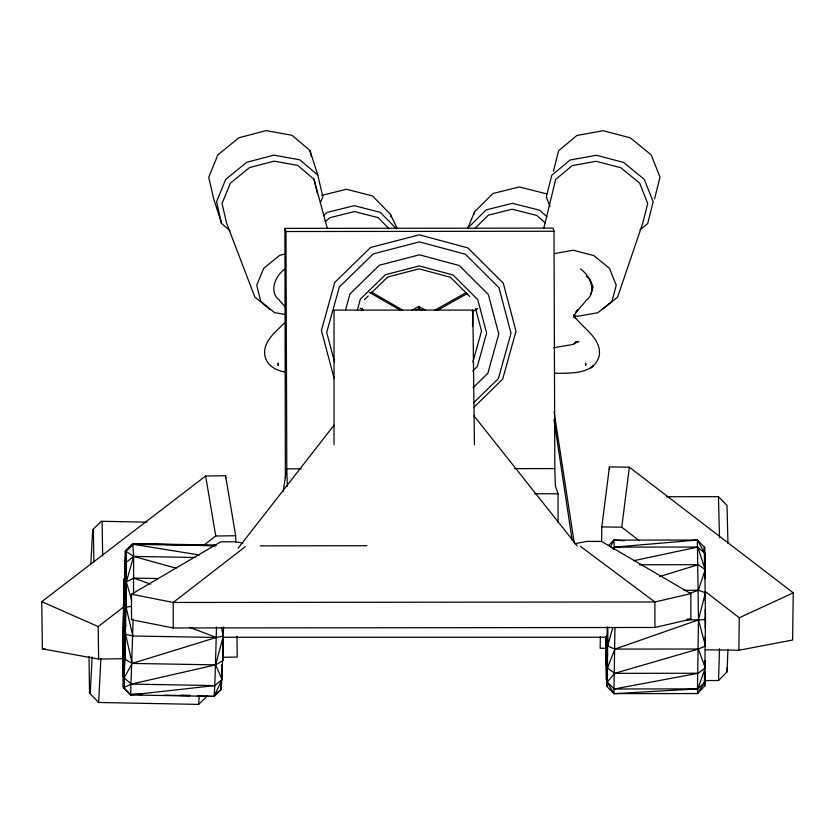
<?xml version="1.0" encoding="UTF-8"?>
<svg xmlns="http://www.w3.org/2000/svg" width="835" height="835" viewBox="0 0 835 835"><rect width="100%" height="100%" fill="white"/><g stroke="black" fill="none" stroke-linecap="round" stroke-linejoin="round"><path stroke-width="1.25" d="M242.901 543L235.501 541.779L220.805 541.8L131.492 594.217L131.502 619.716L173.231 627.962L654.89 627.482L654.901 601.983L580.325 546.288M221.358 683.04L221.348 689.355L214.104 696.4L130.625 694.95L123.069 687.028L123.016 631.156L125.511 550.683L132.755 543.627L216.234 545.088L211.046 545.662M607.337 627.398L606.784 686.36L613.934 693.634L697.434 693.551L704.573 686.266L705.512 619.58L704.51 547.301L697.371 540.026L613.871 540.109L608.506 545.579M607.713 627.21L607.462 667.99L614.685 673.334L698.185 673.25L705.251 667.885L705.147 660.422M614.957 627.565L613.934 693.634L697.841 688.885L704.949 682.049L704.938 671.632M612.483 548.793L614.278 547.134L697.371 540.026L698.467 619.873L697.434 693.551L704.949 682.049L704.886 671.872M124.926 576.745L124.144 579.219L123.58 687.643L130.625 694.95L214.835 685.577L222.006 679.554L223.519 626.96M133.506 593.33L133.642 556.413L132.755 543.627L215.503 545.735L133.318 544.316L125.511 550.683L124.947 659.107L123.58 687.643L131.356 684.115L215.618 664.869L222.715 660.809L222.924 635.32M124.697 589.061L124.853 560.483L125.041 584.03L124.008 611.408L123.496 604.039L122.776 676.068L123.789 653.972L124.248 677.843L131.356 684.115L214.835 685.577L216.515 627.033M215.493 694.125L221.348 689.355L222.089 664.629M606.262 636.938L606.784 686.36L607.316 634.924L607.661 646.05L614.904 649.098L698.404 649.014L705.45 645.956L705.168 636.917M704.813 567.748L704.886 553.657L697.371 540.026M704.646 672.123L704.573 686.266L704.354 682.456M705.158 578.655L705.21 569.627L697.778 547.05L614.278 547.134L613.558 549.514M719.509 648.659L718.549 680.535L704.26 680.556M197.3 695.972L214.104 696.4L222.006 679.554L215.618 664.869L132.139 663.418L124.947 659.107L126.335 581.87L125.511 550.683L125.302 584.354L126.315 562.258L133.642 556.413L194.941 557.488M220.899 683.708L220.847 687.476L220.951 683.552M124.853 560.483L124.342 598.674L124.144 579.219M221.432 683.134L221.348 689.355L220.837 688.729M600.323 636.625L600.167 648.242L606.648 648.336M601.617 541.111L601.805 526.906L609.435 466.911L629.36 467.203L793.25 592.84L792.613 640.017L738.85 650.256L705.158 649.766M606.346 646.06L606.419 680.003L605.855 637.063M609.393 469.51L609.435 466.911M705.158 573.457L705.21 569.627L698.133 564.69L639.422 564.752M738.85 650.256L739.288 617.775L705.262 591.556M130.625 694.95L133.151 619.059M472.516 326.642L472.84 310.088L334.042 310.088L334.042 444.815M123.789 653.972L123.58 687.643L126.335 581.87L133.642 556.413L126.022 551.298L133.318 544.316L199.346 554.993M125.302 584.354L126.022 551.298M727.911 649.807L727.108 671.81L718.549 680.535M222.83 635.341L222.715 660.809M92.142 656.978L90.222 693.739L89.512 692.987L89.042 656.373M100.868 658.418L98.645 702.485L198.615 704.385L207.299 695.952M122.776 676.068L123.643 648.357L125.229 646.405M126.315 562.258L125.448 589.969L126.335 581.87L133.663 578.091L158.441 578.519M606.043 636.312L606.095 664.044M705.147 600.574L705.429 592.777L698.373 590.261L684.022 590.282M705.168 628.097L705.168 609.508M90.838 563.886L92.685 529.703L101.369 521.27L146.803 522.136M122.766 656.456L123.632 638.295M214.835 685.577L214.104 696.4L213.541 695.712M198.615 704.385L199.21 696.599M607.734 653.638L606.544 655.934L606.784 686.36L607.003 657.26L607.462 667.99L614.904 649.098L698.467 619.873L705.512 619.58L705.043 618.213M704.333 549.409L704.51 547.301L704.625 567.769M639.266 540.704L621.741 527.198L629.36 467.203M125.333 613.005L126.075 607.17L130.949 606.408M283.19 491.46L286.321 470.93M474.071 214.23L474.624 211.735L492.932 193.522L519.193 186.946L546.361 193.783M543.794 228.31L555.651 179.462L572.267 165.58L596.106 161.28L620.77 167.71L639.662 183.157L647.709 203.479L642.752 223.216L617.618 297.041L602.212 309.597M553.448 171.3L558.605 150.759L576.912 135.468L603.173 130.74L630.341 137.827L651.143 154.84L660.005 177.218L654.546 198.96M606.502 638.431L605.876 640.894L606.502 643.336M705.095 643.983L705.45 645.956L698.467 619.873L705.429 592.777M215.618 664.869L223.362 635.999L221.379 627.325M345.554 309.921L350.001 293.93L379.424 265.206L419.42 254.811L459.292 265.54L488.339 294.515L498.787 333.969L487.838 373.329L473.132 387.69M357.296 310.244L360.396 299.118L385.352 274.746L419.285 265.927L453.102 275.028L477.745 299.608L486.617 333.082L477.328 366.471L472.704 370.98M361.419 310.756L362.108 308.282M472.902 362.046L481.513 331.088L475.595 308.752M612.88 627.409L607.661 646.05L607.452 627.335M590.825 294.087L593.111 286.937L589.886 279.234L586.243 276.249M705.21 569.627L698.373 590.261L689.793 593.32M320.4 202.717L322.832 196.82L317.801 175.089L309.973 150.55L292.052 135.301L266.041 130.615L238.904 137.765L217.914 154.819L208.708 177.208L213.729 198.949L221.557 223.477L230.042 230.71M474.624 211.735L467.777 228.112L486.095 209.909L512.346 203.333L539.514 210.159L547.082 216.86M610.479 546.935L613.871 540.109L624.256 540.683M697.434 693.551L698.561 691.276M574.188 315.578L577.611 309.785L575.722 312.603L585.815 300.997M125.083 626.918L125.594 634.287L132.139 663.418L124.248 677.843L124.749 639.652M238.152 548.198L334.042 425.172M285.424 321.986C276.709 331.234 262.618 340.941 264.831 355.397C266.407 365.678 277.095 371.325 286.593 372.191M475.355 228.049L488.287 215.19L512.126 209.23L536.79 215.43L545.286 222.945M364.519 299.608L368.214 295.997M370.99 293.294L387.649 277.022L419.107 268.849L450.451 277.293L469.635 296.425M473.612 402.825L498.38 378.631L511.02 333.207L498.965 287.689L465.439 254.257L419.441 241.879L373.287 253.871L339.334 287.01L326.694 332.434L334.522 361.962M474.176 407.01L502.66 379.194L516.009 331.234L503.275 283.18L467.882 247.88L419.316 234.812L370.594 247.473L334.752 282.47L321.412 330.42L334.136 378.485M323.343 215.722L327.163 212.393L354.301 205.671L380.311 212.361L396.437 228.821M325.128 221.828L329.888 217.664L354.52 211.568L378.14 217.643L388.985 228.707M639.996 229.949L647.709 223.509L653.168 201.767L644.307 179.389L623.505 162.376L596.336 155.289L570.075 160.017L551.768 175.308L546.309 197.06L550.035 206.475M125.72 623.745L123.757 625.321L126.242 625.54M245.344 546.633L173.21 602.463L131.492 594.217M123.225 658.711L98.614 659.076L98.186 626.584L123.966 606.721M203.364 545.547L215.733 536.018L235.658 535.726L235.752 542.176M98.614 659.076L42.366 648.837L41.75 601.659L205.64 476.023L225.565 475.731L235.658 535.726M411.999 310.202L418.742 306.403L425.443 310.265M415.538 310.432L418.909 308.533L422.26 310.463M434.899 310.192L466.274 292.511M437.258 310.453L467.517 293.398M472.119 311.685L477.724 308.522M739.288 617.775L793.25 592.84M576.369 342.413L573.572 344.072L576.254 342.12L578.885 341.4L575.023 342.841L576.181 341.87A15.187 12.577 -10.1 0 0 572.758 344.636L572.852 344.605M132.139 663.418L216.328 637.46L223.362 635.999M659.608 576.567L698.133 564.69M285.601 253.84L279.568 255.426L263.735 268.296L256.731 285.163L260.718 301.351L274.621 312.666L284.641 314.388M571.985 344.636L553.511 347.736M321.799 195.369L346.473 189.263L372.483 195.943L390.404 214.24L397.116 228.299M654.89 627.482L690.858 619.153L690.848 593.664L654.901 601.983L173.21 602.463L173.231 627.962M633.535 560.744L697.778 547.05L704.886 553.657M574.668 543.71L586.807 541.424L601.492 541.414L690.848 593.664M607.003 657.26L607.16 682.143L614.341 688.969L698.185 673.25M554.534 253.579L573.259 250.229L593.8 255.573L609.519 268.411L616.261 285.257L611.94 301.456L597.724 312.791L577.507 316.298L573.843 315.369M42.366 648.837L44.965 648.795M223.008 657.27L237.255 657.061L236.983 636.406M285.372 478.246L284.881 228.373L552.906 228.112L554.002 231.253L554.816 468.581L555.39 486.074L558.062 493.756L558.072 522.282M284.881 228.373L285.977 231.525L554.002 231.253M554.085 411.885L574.209 542.813M285.977 231.525L286.802 468.852L301.111 468.842M514.485 468.623L554.816 468.581M534.64 493.777L558.062 493.756M666.518 496.731L718.465 496.679L727.024 505.394L727.963 543.47M260.176 545.85L366.983 545.735M686.965 619.163L690.858 619.153M686.725 619.883L698.467 619.873M222.465 637.241L607.327 637.241M614.341 688.969L697.841 688.885L705.251 667.885L698.404 649.014L614.685 673.334L607.16 682.143L613.934 693.634L612.681 691.37M554.419 373.245C569.794 373.266 594.896 374.706 599.3 355.397C601.555 337.893 582.6 328.374 574.021 315.787L575.566 318.114L573.958 314.92L574.303 317.822L574.136 315.056M601.805 526.906L621.741 527.198M125.594 634.287L132.849 635.999L216.328 637.46L189.493 627.294M132.671 694.303L141.793 694.47M180.924 695.148L190.056 695.304M131.356 694.292L141.699 694.553M164.975 695.148L189.535 695.774M133.642 556.413L176.018 568.155M133.663 578.091L150.791 584.145M41.75 601.659L98.186 626.584M371.46 292.114L402.616 310.056M369.352 292.354L400.508 310.296M360.052 308.031L363.392 309.952M269.862 309.472L254.8 296.947L226.609 223.175L222.037 203.448L230.408 183.115L249.456 167.626L274.099 161.145L297.709 165.393L313.981 179.243L327.247 228.101M317.801 175.089L299.88 159.829L273.87 155.153L246.732 162.293L225.742 179.348L216.526 201.746L221.557 223.477M89.512 692.987L98.645 702.485L97.862 701.661M101.369 521.27L102.152 522.094L102.653 556.058M92.685 529.703L93.395 530.455L93.854 562.122M279.923 300.997L285.163 306.779M474.082 415.976L577.267 545.986M126.335 581.87L131.617 600M126.075 607.17L132.849 635.999M309.973 150.55L311.371 156.594M313.981 179.243L317.123 192.812M390.404 214.24L390.905 216.735M205.64 476.023L215.733 536.018M553.97 419.587L572.163 540.245M418.742 306.403L418.909 308.533M718.465 496.679L719.499 537.698M726.878 668.01L727.108 671.81M613.871 540.109L614.33 549.66M606.544 655.934L606.774 659.869M286.802 468.852L287.365 486.346M221.734 664.493L222.006 679.554M607.191 648.492L607.462 667.99M472.84 310.088L474.437 444.815M225.565 475.731L225.596 478.33M704.5 672.196L704.573 686.266L704.573 671.945M704.51 547.301L704.521 566.829M580.586 268.943A22.023 16.032 44.4 0 1 586.191 300.183M279.662 300.183A22.023 16.199 -43.6 0 1 284.996 268.943M585.669 364.269L585.648 365.365L585.627 363.183L585.669 364.269M278.201 363.183L278.201 365.365L278.201 363.183M593.247 365.949L590.554 367.911L593.247 365.949"/></g></svg>
